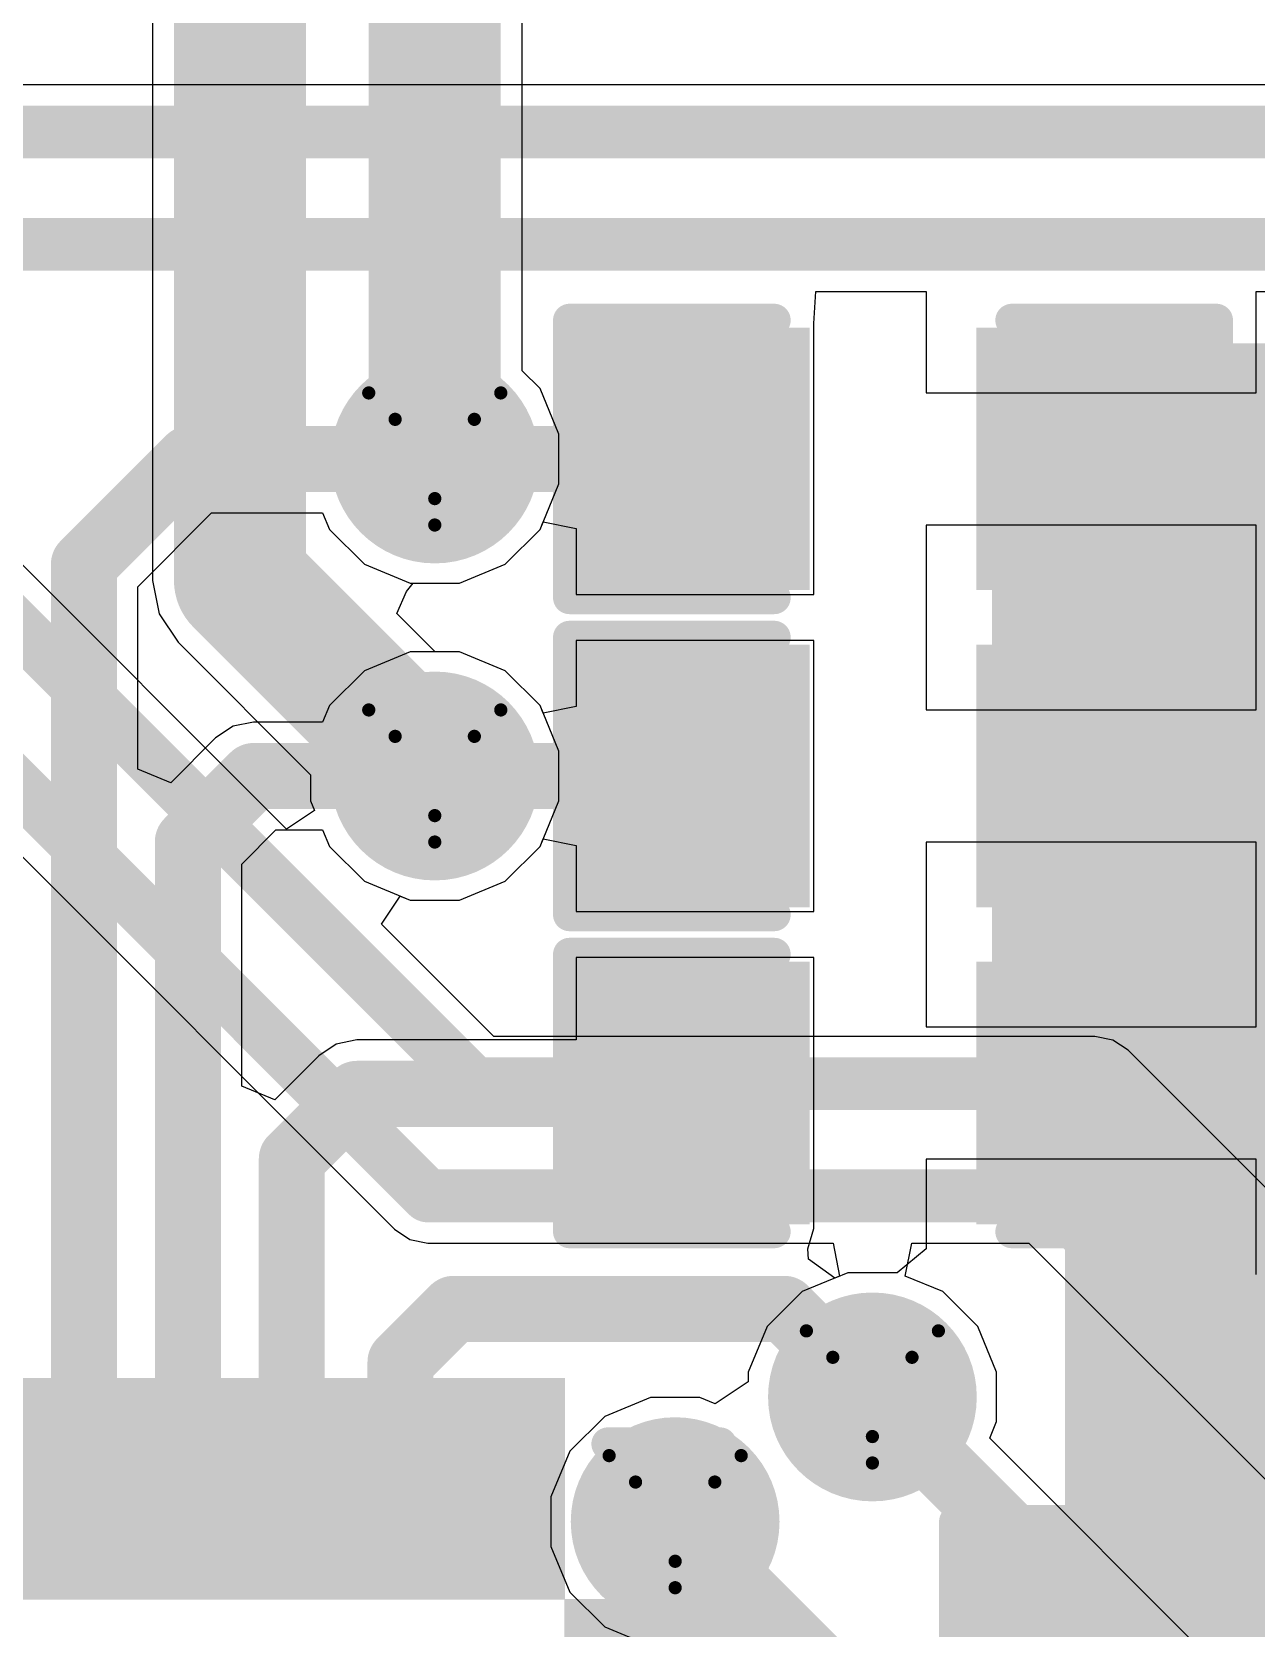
# Model space of a CAD drawing. Header units: millimetres. Extents: x -6 to 194, y -120 to 229.
# Drawn here: x 27.85 to 32.56, y 23.55 to 29.68 of the extents above; entities that cross this region are included whole.
import ezdxf

# ---------------------------------------------------------------- set-up
doc = ezdxf.new("R2010")
doc.units = ezdxf.units.MM
for name, color, linetype in [('BottomLayer', 5, 'Continuous'), ('BottomSolder', 6, 'Continuous'), ('DrillDrawing', 1, 'Continuous'), ('TopLayer', 1, 'Continuous'), ('TopOverlay', 2, 'Continuous'), ('TopPaste', 8, 'Continuous'), ('TopSolder', 216, 'Continuous'), ('ViaHoleLayer', 16, 'Continuous')]:
    doc.layers.add(name, color=color, linetype=linetype)

# ---------------------------------------------------------------- blocks, each defined once
blk = doc.blocks.new('48_QFN__6_6___12')
at = {"layer": 'TopLayer'}
for points in [[(0.4499991, 2.54999998), (0.4499991, 3.20000122), (0.7499985, 3.20000122), (0.7499985, 2.54999998)], [(0.8499983, 2.54999998), (0.8499983, 3.20000122), (1.1499977, 3.20000122), (1.1499977, 2.54999998)], [(1.2499975, 2.54999998), (1.2499975, 3.20000122), (1.5499969, 3.20000122), (1.5499969, 2.54999998)], [(1.64999924, 2.54999998), (1.64999924, 3.20000122), (1.94999864, 3.20000122), (1.94999864, 2.54999998)], [(2.04999844, 2.54999998), (2.04999844, 3.20000122), (2.34999784, 3.20000122), (2.34999784, 2.54999998)], [(2.54999998, 2.35000292), (3.20000122, 2.35000292), (3.20000122, 2.05000352), (2.54999998, 2.05000352)]]:
    blk.add_hatch(color=1, dxfattribs=at).paths.add_polyline_path(points)
at = {"layer": 'TopPaste'}
for points in [[(0.4499991, 2.54999998), (0.4499991, 3.20000122), (0.7499985, 3.20000122), (0.7499985, 2.54999998)], [(0.8499983, 2.54999998), (0.8499983, 3.20000122), (1.1499977, 3.20000122), (1.1499977, 2.54999998)], [(1.2499975, 2.54999998), (1.2499975, 3.20000122), (1.5499969, 3.20000122), (1.5499969, 2.54999998)], [(1.64999924, 2.54999998), (1.64999924, 3.20000122), (1.94999864, 3.20000122), (1.94999864, 2.54999998)], [(2.04999844, 2.54999998), (2.04999844, 3.20000122), (2.34999784, 3.20000122), (2.34999784, 2.54999998)], [(2.54999998, 2.35000292), (3.20000122, 2.35000292), (3.20000122, 2.05000352), (2.54999998, 2.05000352)]]:
    blk.add_hatch(color=8, dxfattribs=at).paths.add_polyline_path(points)
at = {"layer": 'TopSolder'}
for points in [[(-0.05160264000000003, 2.44839998), (-0.05160263999999996, 3.30160122), (0.45159676, 3.30160122), (0.45159676, 2.44839998)], [(0.3483991, 2.44839998), (0.3483991, 3.30160122), (0.8515985, 3.30160122), (0.8515985, 2.44839998)], [(0.7483983, 2.44839998), (0.7483983, 3.30160122), (1.2515977, 3.30160122), (1.2515977, 2.44839998)], [(1.1483975, 2.44839998), (1.1483975, 3.30160122), (1.6515969, 3.30160122), (1.6515969, 2.44839998)], [(1.54839924, 2.44839998), (1.54839924, 3.30160122), (2.05159864, 3.30160122), (2.05159864, 2.44839998)], [(1.94839844, 2.44839998), (1.94839844, 3.30160122), (2.45159784, 3.30160122), (2.45159784, 2.44839998)], [(2.44839998, 2.45160292), (3.30160122, 2.45160292), (3.30160122, 1.94840352), (2.44839998, 1.94840352)]]:
    blk.add_hatch(color=216, dxfattribs=at).paths.add_polyline_path(points)
at = {"layer": 'TopOverlay', "const_width": 0.127}
for points in [[(2.61619746, 3.048), (3.04799746, 3.048)], [(3.04799746, 2.6162), (3.04799746, 3.048)]]:
    blk.add_lwpolyline(points, dxfattribs=at)
at = {"layer": 'TopOverlay', "const_width": 0.0635}
for points in [[(2.58444746, 3.048, 1), (2.64794746, 3.048, 1)], [(3.01624746, 3.048, 1), (3.07974746, 3.048, 1)], [(3.01624746, 3.048, 1), (3.07974746, 3.048, 1)], [(3.01624746, 2.6162, 1), (3.07974746, 2.6162, 1)]]:
    blk.add_lwpolyline(points, format="xyb", close=True, dxfattribs=at)
blk = doc.blocks.new('C___0603_69')
at = {"layer": 'TopLayer'}
for points in [[(-0.3809999999999999, 0.4445), (-0.3809999999999999, -0.4445), (-1.143, -0.4445), (-1.143, 0.4445)], [(1.143, 0.4445), (1.143, -0.4445), (0.3809999999999999, -0.4445), (0.3809999999999999, 0.4445)]]:
    blk.add_hatch(color=1, dxfattribs=at).paths.add_polyline_path(points)
at = {"layer": 'TopPaste'}
for points in [[(-0.3809999999999999, 0.4445), (-0.3809999999999999, -0.4445), (-1.143, -0.4445), (-1.143, 0.4445)], [(1.143, 0.4445), (1.143, -0.4445), (0.3809999999999999, -0.4445), (0.3809999999999999, 0.4445)]]:
    blk.add_hatch(color=8, dxfattribs=at).paths.add_polyline_path(points)
at = {"layer": 'TopSolder'}
for points in [[(-0.3210001199999999, 0.50449988), (-0.3210001199999999, -0.50449988), (-1.20299988, -0.50449988), (-1.20299988, 0.50449988)], [(1.20299988, 0.50449988), (1.20299988, -0.50449988), (0.3210001199999999, -0.50449988), (0.3210001199999999, 0.50449988)]]:
    blk.add_hatch(color=216, dxfattribs=at).paths.add_polyline_path(points)
at = {"layer": 'TopOverlay', "const_width": 0.127}
for points in [[(-1.2446, 0.5334), (-0.4571999999999999, 0.5334)], [(-1.2446, 0.5334), (-1.2446, -0.5334)], [(0.4571999999999999, 0.5334), (1.2446, 0.5334)], [(1.2446, 0.5334), (1.2446, -0.5334)], [(-1.2446, -0.5334), (-0.4571999999999999, -0.5334)], [(0.4571999999999999, -0.5334), (1.2446, -0.5334)]]:
    blk.add_lwpolyline(points, dxfattribs=at)
at = {"layer": 'TopOverlay', "const_width": 0.0635}
for points in [[(-1.27635, 0.5334, 1), (-1.21285, 0.5334, 1)], [(-1.27635, 0.5334, 1), (-1.21285, 0.5334, 1)], [(-0.4889499999999999, 0.5334, 1), (-0.42545, 0.5334, 1)], [(0.42545, 0.5334, 1), (0.4889499999999999, 0.5334, 1)], [(1.21285, 0.5334, 1), (1.27635, 0.5334, 1)], [(1.21285, 0.5334, 1), (1.27635, 0.5334, 1)], [(-1.27635, -0.5334, 1), (-1.21285, -0.5334, 1)], [(-1.27635, -0.5334, 1), (-1.21285, -0.5334, 1)], [(-0.4889499999999999, -0.5334, 1), (-0.42545, -0.5334, 1)], [(0.42545, -0.5334, 1), (0.4889499999999999, -0.5334, 1)], [(1.21285, -0.5334, 1), (1.27635, -0.5334, 1)], [(1.21285, -0.5334, 1), (1.27635, -0.5334, 1)]]:
    blk.add_lwpolyline(points, format="xyb", close=True, dxfattribs=at)
blk = doc.blocks.new('C___0603_73')
at = {"layer": 'TopLayer'}
for points in [[(-0.3809999999999999, 0.4445), (-0.3810000000000001, -0.4445), (-1.143, -0.4445), (-1.143, 0.4445)], [(1.143, 0.4445), (1.143, -0.4445), (0.3809999999999999, -0.4445), (0.3810000000000001, 0.4445)]]:
    blk.add_hatch(color=1, dxfattribs=at).paths.add_polyline_path(points)
at = {"layer": 'TopPaste'}
for points in [[(-0.3809999999999999, 0.4445), (-0.3810000000000001, -0.4445), (-1.143, -0.4445), (-1.143, 0.4445)], [(1.143, 0.4445), (1.143, -0.4445), (0.3809999999999999, -0.4445), (0.3810000000000001, 0.4445)]]:
    blk.add_hatch(color=8, dxfattribs=at).paths.add_polyline_path(points)
at = {"layer": 'TopSolder'}
for points in [[(-0.3210001199999999, 0.5044998799999999), (-0.3210001200000001, -0.50449988), (-1.20299988, -0.5044998799999999), (-1.20299988, 0.50449988)], [(1.20299988, 0.5044998799999999), (1.20299988, -0.50449988), (0.3210001199999999, -0.5044998799999999), (0.3210001200000001, 0.50449988)]]:
    blk.add_hatch(color=216, dxfattribs=at).paths.add_polyline_path(points)
at = {"layer": 'TopOverlay', "const_width": 0.127}
for points in [[(-1.2446, -0.5334), (-1.2446, 0.5334)], [(-1.2446, 0.5334), (-0.4571999999999999, 0.5334)], [(0.4571999999999999, 0.5334), (1.2446, 0.5334)], [(1.2446, -0.5334), (1.2446, 0.5334)], [(-1.2446, -0.5334), (-0.4571999999999999, -0.5334)], [(0.4571999999999999, -0.5334), (1.2446, -0.5334)]]:
    blk.add_lwpolyline(points, dxfattribs=at)
at = {"layer": 'TopOverlay', "const_width": 0.0635}
for points in [[(-1.27635, 0.5334, 1), (-1.21285, 0.5334, 1)], [(-1.27635, 0.5334, 1), (-1.21285, 0.5334, 1)], [(-0.4889499999999999, 0.5334, 1), (-0.42545, 0.5334, 1)], [(0.42545, 0.5334, 1), (0.4889499999999999, 0.5334, 1)], [(1.21285, 0.5334, 1), (1.27635, 0.5334, 1)], [(1.21285, 0.5334, 1), (1.27635, 0.5334, 1)], [(-1.27635, -0.5334, 1), (-1.21285, -0.5334, 1)], [(-1.27635, -0.5334, 1), (-1.21285, -0.5334, 1)], [(-0.4889499999999999, -0.5334, 1), (-0.42545, -0.5334, 1)], [(0.42545, -0.5334, 1), (0.4889499999999999, -0.5334, 1)], [(1.21285, -0.5334, 1), (1.27635, -0.5334, 1)], [(1.21285, -0.5334, 1), (1.27635, -0.5334, 1)]]:
    blk.add_lwpolyline(points, format="xyb", close=True, dxfattribs=at)
blk = doc.blocks.new('C___0603_74')
at = {"layer": 'TopLayer'}
for points in [[(-0.3809999999999999, 0.4445), (-0.3810000000000001, -0.4445), (-1.143, -0.4445), (-1.143, 0.4445)], [(1.143, 0.4445), (1.143, -0.4445), (0.3809999999999999, -0.4445), (0.3810000000000001, 0.4445)]]:
    blk.add_hatch(color=1, dxfattribs=at).paths.add_polyline_path(points)
at = {"layer": 'TopPaste'}
for points in [[(-0.3809999999999999, 0.4445), (-0.3810000000000001, -0.4445), (-1.143, -0.4445), (-1.143, 0.4445)], [(1.143, 0.4445), (1.143, -0.4445), (0.3809999999999999, -0.4445), (0.3810000000000001, 0.4445)]]:
    blk.add_hatch(color=8, dxfattribs=at).paths.add_polyline_path(points)
at = {"layer": 'TopSolder'}
for points in [[(-0.3210001199999999, 0.5044998799999999), (-0.3210001200000001, -0.50449988), (-1.20299988, -0.5044998799999999), (-1.20299988, 0.50449988)], [(1.20299988, 0.5044998799999999), (1.20299988, -0.50449988), (0.3210001199999999, -0.5044998799999999), (0.3210001200000001, 0.50449988)]]:
    blk.add_hatch(color=216, dxfattribs=at).paths.add_polyline_path(points)
at = {"layer": 'TopOverlay', "const_width": 0.127}
for points in [[(-1.2446, -0.5334), (-1.2446, 0.5334)], [(-1.2446, 0.5334), (-0.4571999999999999, 0.5334)], [(0.4571999999999999, 0.5334), (1.2446, 0.5334)], [(1.2446, -0.5334), (1.2446, 0.5334)], [(-1.2446, -0.5334), (-0.4571999999999999, -0.5334)], [(0.4571999999999999, -0.5334), (1.2446, -0.5334)]]:
    blk.add_lwpolyline(points, dxfattribs=at)
at = {"layer": 'TopOverlay', "const_width": 0.0635}
for points in [[(-1.27635, 0.5334, 1), (-1.21285, 0.5334, 1)], [(-1.27635, 0.5334, 1), (-1.21285, 0.5334, 1)], [(-0.4889499999999999, 0.5334, 1), (-0.42545, 0.5334, 1)], [(0.42545, 0.5334, 1), (0.4889499999999999, 0.5334, 1)], [(1.21285, 0.5334, 1), (1.27635, 0.5334, 1)], [(1.21285, 0.5334, 1), (1.27635, 0.5334, 1)], [(-1.27635, -0.5334, 1), (-1.21285, -0.5334, 1)], [(-1.27635, -0.5334, 1), (-1.21285, -0.5334, 1)], [(-0.4889499999999999, -0.5334, 1), (-0.42545, -0.5334, 1)], [(0.42545, -0.5334, 1), (0.4889499999999999, -0.5334, 1)], [(1.21285, -0.5334, 1), (1.27635, -0.5334, 1)], [(1.21285, -0.5334, 1), (1.27635, -0.5334, 1)]]:
    blk.add_lwpolyline(points, format="xyb", close=True, dxfattribs=at)
blk = doc.blocks.new('C___0603_75')
at = {"layer": 'TopLayer'}
for points in [[(-0.3809999999999999, 0.4445), (-0.3810000000000001, -0.4445), (-1.143, -0.4445), (-1.143, 0.4445)], [(1.143, 0.4445), (1.143, -0.4445), (0.3809999999999999, -0.4445), (0.3810000000000001, 0.4445)]]:
    blk.add_hatch(color=1, dxfattribs=at).paths.add_polyline_path(points)
at = {"layer": 'TopPaste'}
for points in [[(-0.3809999999999999, 0.4445), (-0.3810000000000001, -0.4445), (-1.143, -0.4445), (-1.143, 0.4445)], [(1.143, 0.4445), (1.143, -0.4445), (0.3809999999999999, -0.4445), (0.3810000000000001, 0.4445)]]:
    blk.add_hatch(color=8, dxfattribs=at).paths.add_polyline_path(points)
at = {"layer": 'TopSolder'}
for points in [[(-0.3210001199999999, 0.5044998799999999), (-0.3210001200000001, -0.50449988), (-1.20299988, -0.5044998799999999), (-1.20299988, 0.50449988)], [(1.20299988, 0.5044998799999999), (1.20299988, -0.50449988), (0.3210001199999999, -0.5044998799999999), (0.3210001200000001, 0.50449988)]]:
    blk.add_hatch(color=216, dxfattribs=at).paths.add_polyline_path(points)
at = {"layer": 'TopOverlay', "const_width": 0.127}
for points in [[(-1.2446, 0.5334), (-0.4571999999999999, 0.5334)], [(-1.2446, -0.5334), (-1.2446, 0.5334)], [(0.4571999999999999, 0.5334), (1.2446, 0.5334)], [(1.2446, -0.5334), (1.2446, 0.5334)], [(-1.2446, -0.5334), (-0.4571999999999999, -0.5334)], [(0.4571999999999999, -0.5334), (1.2446, -0.5334)]]:
    blk.add_lwpolyline(points, dxfattribs=at)
at = {"layer": 'TopOverlay', "const_width": 0.0635}
for points in [[(-1.27635, 0.5334, 1), (-1.21285, 0.5334, 1)], [(-1.27635, 0.5334, 1), (-1.21285, 0.5334, 1)], [(-0.4889499999999999, 0.5334, 1), (-0.42545, 0.5334, 1)], [(0.42545, 0.5334, 1), (0.4889499999999999, 0.5334, 1)], [(1.21285, 0.5334, 1), (1.27635, 0.5334, 1)], [(1.21285, 0.5334, 1), (1.27635, 0.5334, 1)], [(-1.27635, -0.5334, 1), (-1.21285, -0.5334, 1)], [(-1.27635, -0.5334, 1), (-1.21285, -0.5334, 1)], [(-0.4889499999999999, -0.5334, 1), (-0.42545, -0.5334, 1)], [(0.42545, -0.5334, 1), (0.4889499999999999, -0.5334, 1)], [(1.21285, -0.5334, 1), (1.27635, -0.5334, 1)], [(1.21285, -0.5334, 1), (1.27635, -0.5334, 1)]]:
    blk.add_lwpolyline(points, format="xyb", close=True, dxfattribs=at)

msp = doc.modelspace()

# ---------------------------------------------------------------- hatches: boundary and pattern name
at = {"layer": 'BottomLayer'}
h = msp.add_hatch(color=5, dxfattribs=at)
edge = h.paths.add_edge_path()
edge.add_arc((29.40259804, 28.0416), 0.2999994, 0, 360)
h = msp.add_hatch(color=5, dxfattribs=at)
edge = h.paths.add_edge_path()
edge.add_arc((29.40259804, 26.8224), 0.2999994, 0, 360)
h = msp.add_hatch(color=5, dxfattribs=at)
edge = h.paths.add_edge_path()
edge.add_arc((31.08655453999999, 24.4343682), 0.2999994, 0, 360)
h = msp.add_hatch(color=5, dxfattribs=at)
edge = h.paths.add_edge_path()
edge.add_arc((30.3276, 23.95468412), 0.2999994, 0, 360)
at = {"layer": 'BottomSolder'}
h = msp.add_hatch(color=6, dxfattribs=at)
edge = h.paths.add_edge_path()
edge.add_arc((29.40259804, 28.0416), 0.4015993999999999, 0, 360)
h = msp.add_hatch(color=6, dxfattribs=at)
edge = h.paths.add_edge_path()
edge.add_arc((29.40259804, 26.8224), 0.4015993999999999, 0, 360)
h = msp.add_hatch(color=6, dxfattribs=at)
edge = h.paths.add_edge_path()
edge.add_arc((31.08655453999999, 24.4343682), 0.4015993999999999, 0, 360)
h = msp.add_hatch(color=6, dxfattribs=at)
edge = h.paths.add_edge_path()
edge.add_arc((30.3276, 23.95468412), 0.4015993999999999, 0, 360)
at = {"layer": 'TopLayer'}
for points in [[(31.5468, 25.1587), (32.88864136, 25.1587), (32.88864136, 28.4861), (31.5468, 28.4861)], [(31.82767574, 23.09108412), (32.8886439, 23.09108412), (32.8886439, 28.4861), (31.82767574, 28.4861)], [(31.93992088, 23.08537166), (38.16292087999999, 23.08537166), (38.16292087999999, 26.61508774), (31.93992088, 26.61508774)], [(31.49542088, 23.09108412), (32.38442087999999, 23.09108412), (32.38442087999999, 23.85308412), (31.49542088, 23.85308412)]]:
    msp.add_hatch(color=1, dxfattribs=at).paths.add_polyline_path(points)
h = msp.add_hatch(color=1, dxfattribs=at)
edge = h.paths.add_edge_path()
edge.add_arc((29.40259804, 28.0416), 0.2999994, 0, 360)
h = msp.add_hatch(color=1, dxfattribs=at)
edge = h.paths.add_edge_path()
edge.add_arc((29.40259804, 26.8224), 0.2999994, 0, 360)
h = msp.add_hatch(color=1, dxfattribs=at)
edge = h.paths.add_edge_path()
edge.add_arc((31.08655453999999, 24.4343682), 0.2999994, 0, 360)
h = msp.add_hatch(color=1, dxfattribs=at)
edge = h.paths.add_edge_path()
edge.add_arc((30.3276, 23.95468412), 0.2999994, 0, 360)
at = {"layer": 'TopSolder'}
h = msp.add_hatch(color=216, dxfattribs=at)
edge = h.paths.add_edge_path()
edge.add_arc((29.40259804, 28.0416), 0.4015993999999999, 0, 360)
h = msp.add_hatch(color=216, dxfattribs=at)
edge = h.paths.add_edge_path()
edge.add_arc((29.40259804, 26.8224), 0.4015993999999999, 0, 360)
h = msp.add_hatch(color=216, dxfattribs=at)
edge = h.paths.add_edge_path()
edge.add_arc((31.08655453999999, 24.4343682), 0.4015993999999999, 0, 360)
h = msp.add_hatch(color=216, dxfattribs=at)
edge = h.paths.add_edge_path()
edge.add_arc((30.3276, 23.95468412), 0.4015993999999999, 0, 360)
at = {"layer": 'ViaHoleLayer'}
h = msp.add_hatch(color=16, dxfattribs=at)
edge = h.paths.add_edge_path()
edge.add_arc((29.40259804, 28.0416), 0.1499997, 0, 360)
h = msp.add_hatch(color=16, dxfattribs=at)
edge = h.paths.add_edge_path()
edge.add_arc((29.40259804, 26.8224), 0.1499997, 0, 360)
h = msp.add_hatch(color=16, dxfattribs=at)
edge = h.paths.add_edge_path()
edge.add_arc((31.08655453999999, 24.4343682), 0.1499997, 0, 360)
h = msp.add_hatch(color=16, dxfattribs=at)
edge = h.paths.add_edge_path()
edge.add_arc((30.3276, 23.95468412), 0.1499997, 0, 360)

# ---------------------------------------------------------------- linework, layer by layer
at = {"layer": 'BottomLayer'}
for p, q in [((29.73926742, 28.38064174), (29.73926742, 31.04114441999999)), ((28.31636196, 30.00072486), (28.31636196, 27.57472514)), ((29.80765692, 28.31225224), (29.73926742, 28.38064174)), ((29.88039744, 28.13663918), (29.80765692, 28.31225224)), ((29.88039744, 27.94656081999999), (29.88039744, 28.13663918)), ((29.80765692, 27.77094776), (29.88039744, 27.94656081999999)), ((28.83270332, 26.61783094), (27.5962999, 27.85423436)), ((29.67325028, 27.63654112), (29.80765692, 27.77094776)), ((29.49763722, 27.5638006), (29.67325028, 27.63654112)), ((28.31636196, 27.57472514), (28.34199056, 27.44588618)), ((29.29367268, 27.53229698), (29.31968482, 27.5638006)), ((29.31968482, 27.5638006), (29.49763722, 27.5638006)), ((29.25631944, 27.44756004), (29.29367268, 27.53229698)), ((28.34199056, 27.44588618), (28.41496984, 27.33666364)), ((29.40368008, 27.3001994), (29.25631944, 27.44756004)), ((28.41496984, 27.33666364), (28.92479864, 26.82683484)), ((27.03459922, 27.29253368), (29.2477952, 25.0793377)), ((29.49763722, 27.3001994), (29.40368008, 27.3001994)), ((29.67325028, 27.22745888), (29.49763722, 27.3001994)), ((29.80765692, 27.09305224), (29.67325028, 27.22745888)), ((29.88039744, 26.91743918), (29.80765692, 27.09305224)), ((29.88039744, 26.72736082), (29.88039744, 26.91743918)), ((28.92479864, 26.82683484), (28.92479864, 26.72736082)), ((28.92479864, 26.72736082), (28.94036884, 26.68977136)), ((29.80765692, 26.55174776), (29.88039744, 26.72736082)), ((28.94036884, 26.68977136), (28.83270332, 26.61783094)), ((29.67325028, 26.41734112), (29.80765692, 26.55174776)), ((29.49763722, 26.3446006), (29.67325028, 26.41734112)), ((29.19802898, 26.25250528), (29.2699694, 26.3601708)), ((29.2699694, 26.3601708), (29.30755886, 26.3446006)), ((29.30755886, 26.3446006), (29.49763722, 26.3446006)), ((29.62992804, 25.82060622), (29.19802898, 26.25250528)), ((31.94247866, 25.82060622), (29.62992804, 25.82060622)), ((32.01185368, 25.8068064), (31.94247866, 25.82060622)), ((32.07066484, 25.76751006), (32.01185368, 25.8068064)), ((36.39709256, 21.44108234), (32.07066484, 25.76751006)), ((29.2477952, 25.0793377), (29.3066089, 25.04004136)), ((29.3066089, 25.04004136), (29.37598138, 25.02624154)), ((29.37598138, 25.02624154), (30.93504608, 25.02624154)), ((30.93504608, 25.02624154), (30.96030638, 24.89924154)), ((31.2128027, 24.89924154), (31.238063, 25.02624154)), ((31.238063, 25.02624154), (31.688532, 25.02624154)), ((31.688532, 25.02624154), (36.01495971999999, 20.69981382)), ((30.96030638, 24.89924154), (30.8159023, 24.83942708)), ((31.35720677999999, 24.83942708), (31.2128027, 24.89924154)), ((30.8159023, 24.83942708), (30.68149566, 24.70502044)), ((31.49161342, 24.70502044), (31.35720677999999, 24.83942708)), ((30.68149566, 24.70502044), (30.60875514, 24.52940738)), ((31.56435394, 24.52940738), (31.49161342, 24.70502044)), ((30.60875514, 24.49285678), (30.4817526, 24.40799792)), ((30.60875514, 24.52940738), (30.60875514, 24.49285678)), ((31.56435394, 24.33932902), (31.56435394, 24.52940738)), ((30.23256082, 24.43248352), (30.05694776, 24.359743)), ((30.42263918, 24.43248352), (30.23256082, 24.43248352)), ((30.4817526, 24.40799792), (30.42263918, 24.43248352)), ((30.05694776, 24.359743), (29.92254111999999, 24.22533636)), ((31.53806494, 24.27585696), (31.56435394, 24.33932902)), ((35.95398448, 19.85993742), (31.53806494, 24.27585696)), ((29.92254111999999, 24.22533636), (29.8498006, 24.0497233)), ((29.8498006, 24.0497233), (29.8498006, 23.85964494)), ((29.8498006, 23.85964494), (29.92254111999999, 23.68403188)), ((29.92254111999999, 23.68403188), (30.05694776, 23.54962524)), ((30.05694776, 23.54962524), (30.23256082, 23.47688472))]:
    msp.add_line(p, q, dxfattribs=at)
for points, const_width in [([(28.65303134, 27.57472514), (28.65303134, 31.86766296)], 0.508), ([(29.40259804, 28.0416), (29.40259804, 31.18059804)], 0.508), ([(27.32851024, 27.86565166), (29.55483801999999, 25.63932388)], 0.2032), ([(28.65303134, 27.57472514), (29.40259804, 26.82515844)], 0.508), ([(27.02318192, 27.56032334), (29.37598138, 25.20752388)], 0.2032), ([(29.40259804, 26.8224), (29.40259804, 26.82515844)], 0.508), ([(29.55483801999999, 25.63932388), (31.94247866, 25.63932388)], 0.2032), ([(31.94247866, 25.63932388), (36.32200254, 21.2598)], 0.2032), ([(29.37598138, 25.20752388), (31.76362202, 25.20752388)], 0.2032), ([(31.76362202, 25.20752388), (36.1431459, 20.828)], 0.2032), ([(31.08655453999999, 24.4343682), (35.8681655, 19.65275724)], 0.254), ([(30.3276, 23.95468412), (32.96895361999999, 21.3133305)], 0.254)]:
    msp.add_lwpolyline(points, dxfattribs=dict(at, const_width=const_width))
for points, const_width in [([(29.27559803999999, 28.0416, 1), (29.52959804, 28.0416, 1)], 0.254), ([(28.52603134, 27.57472514, 1), (28.78003134, 27.57472514, 1)], 0.254), ([(28.52603134, 27.57472514, 1), (28.78003134, 27.57472514, 1)], 0.254), ([(29.27559803999999, 26.82515844, 1), (29.52959804, 26.82515844, 1)], 0.254), ([(29.27559803999999, 26.82515844, 1), (29.52959804, 26.82515844, 1)], 0.254), ([(29.27559803999999, 26.8224, 1), (29.52959804, 26.8224, 1)], 0.254), ([(29.50403802, 25.63932388, 1), (29.60563802, 25.63932388, 1)], 0.1016), ([(29.50403802, 25.63932388, 1), (29.60563802, 25.63932388, 1)], 0.1016), ([(31.89167866, 25.63932388, 1), (31.99327866, 25.63932388, 1)], 0.1016), ([(31.89167866, 25.63932388, 1), (31.99327866, 25.63932388, 1)], 0.1016), ([(29.32518138, 25.20752388, 1), (29.42678138, 25.20752388, 1)], 0.1016), ([(29.32518138, 25.20752388, 1), (29.42678138, 25.20752388, 1)], 0.1016), ([(31.71282202, 25.20752388, 1), (31.81442202, 25.20752388, 1)], 0.1016), ([(31.71282202, 25.20752388, 1), (31.81442202, 25.20752388, 1)], 0.1016), ([(31.02305454, 24.4343682, 1), (31.15005454, 24.4343682, 1)], 0.127), ([(30.2641, 23.95468412, 1), (30.39109999999999, 23.95468412, 1)], 0.127)]:
    msp.add_lwpolyline(points, format="xyb", close=True, dxfattribs=dict(at, const_width=const_width))
at = {"layer": 'DrillDrawing', "const_width": 0.0508}
for points in [[(29.14859804, 28.2956), (29.65659804, 28.2956)], [(29.14859804, 28.2956), (29.40259804, 27.7876)], [(29.40259804, 27.7876), (29.65659804, 28.2956)], [(29.25019804, 28.194), (29.55499804, 28.194)], [(29.25019804, 28.194), (29.40259804, 27.8892)], [(29.40259804, 27.8892), (29.55499804, 28.194)], [(29.14859804, 27.0764), (29.65659804, 27.0764)], [(29.14859804, 27.0764), (29.40259804, 26.5684)], [(29.40259804, 26.5684), (29.65659804, 27.0764)], [(29.25019804, 26.9748), (29.55499804, 26.9748)], [(29.25019804, 26.9748), (29.40259804, 26.67)], [(29.40259804, 26.67), (29.55499804, 26.9748)], [(30.83255454, 24.6883682), (31.34055454, 24.6883682)], [(30.83255454, 24.6883682), (31.08655453999999, 24.1803682)], [(31.08655453999999, 24.1803682), (31.34055454, 24.6883682)], [(30.93415453999999, 24.5867682), (31.23895453999999, 24.5867682)], [(30.93415453999999, 24.5867682), (31.08655453999999, 24.2819682)], [(31.08655453999999, 24.2819682), (31.23895453999999, 24.5867682)], [(30.0736, 24.20868412), (30.5816, 24.20868412)], [(30.0736, 24.20868412), (30.3276, 23.70068412)], [(30.3276, 23.70068412), (30.5816, 24.20868412)], [(30.1752, 24.10708412), (30.48, 24.10708412)], [(30.1752, 24.10708412), (30.3276, 23.80228412)], [(30.3276, 23.80228412), (30.48, 24.10708412)]]:
    msp.add_lwpolyline(points, dxfattribs=at)
at = {"layer": 'DrillDrawing', "const_width": 0.0254}
for points in [[(29.13589804, 28.2956, 1), (29.16129804, 28.2956, 1)], [(29.13589804, 28.2956, 1), (29.16129804, 28.2956, 1)], [(29.64389804, 28.2956, 1), (29.66929804, 28.2956, 1)], [(29.64389804, 28.2956, 1), (29.66929804, 28.2956, 1)], [(29.23749804, 28.194, 1), (29.26289804, 28.194, 1)], [(29.23749804, 28.194, 1), (29.26289804, 28.194, 1)], [(29.54229804, 28.194, 1), (29.56769804, 28.194, 1)], [(29.54229804, 28.194, 1), (29.56769804, 28.194, 1)], [(29.38989804, 27.8892, 1), (29.41529804, 27.8892, 1)], [(29.38989804, 27.8892, 1), (29.41529804, 27.8892, 1)], [(29.38989804, 27.7876, 1), (29.41529804, 27.7876, 1)], [(29.38989804, 27.7876, 1), (29.41529804, 27.7876, 1)], [(29.13589804, 27.0764, 1), (29.16129804, 27.0764, 1)], [(29.13589804, 27.0764, 1), (29.16129804, 27.0764, 1)], [(29.64389804, 27.0764, 1), (29.66929804, 27.0764, 1)], [(29.64389804, 27.0764, 1), (29.66929804, 27.0764, 1)], [(29.23749804, 26.9748, 1), (29.26289804, 26.9748, 1)], [(29.23749804, 26.9748, 1), (29.26289804, 26.9748, 1)], [(29.54229804, 26.9748, 1), (29.56769804, 26.9748, 1)], [(29.54229804, 26.9748, 1), (29.56769804, 26.9748, 1)], [(29.38989804, 26.67, 1), (29.41529804, 26.67, 1)], [(29.38989804, 26.67, 1), (29.41529804, 26.67, 1)], [(29.38989804, 26.5684, 1), (29.41529804, 26.5684, 1)], [(29.38989804, 26.5684, 1), (29.41529804, 26.5684, 1)], [(30.81985454, 24.6883682, 1), (30.84525454, 24.6883682, 1)], [(30.81985454, 24.6883682, 1), (30.84525454, 24.6883682, 1)], [(31.32785454, 24.6883682, 1), (31.35325454, 24.6883682, 1)], [(31.32785454, 24.6883682, 1), (31.35325454, 24.6883682, 1)], [(30.92145454, 24.5867682, 1), (30.94685454, 24.5867682, 1)], [(30.92145454, 24.5867682, 1), (30.94685454, 24.5867682, 1)], [(31.22625454, 24.5867682, 1), (31.25165454, 24.5867682, 1)], [(31.22625454, 24.5867682, 1), (31.25165454, 24.5867682, 1)], [(31.07385454, 24.2819682, 1), (31.09925454, 24.2819682, 1)], [(31.07385454, 24.2819682, 1), (31.09925454, 24.2819682, 1)], [(30.0609, 24.20868412, 1), (30.0863, 24.20868412, 1)], [(30.0609, 24.20868412, 1), (30.0863, 24.20868412, 1)], [(30.5689, 24.20868412, 1), (30.5943, 24.20868412, 1)], [(30.5689, 24.20868412, 1), (30.5943, 24.20868412, 1)], [(31.07385454, 24.1803682, 1), (31.09925454, 24.1803682, 1)], [(31.07385454, 24.1803682, 1), (31.09925454, 24.1803682, 1)], [(30.1625, 24.10708412, 1), (30.1879, 24.10708412, 1)], [(30.1625, 24.10708412, 1), (30.1879, 24.10708412, 1)], [(30.4673, 24.10708412, 1), (30.4927, 24.10708412, 1)], [(30.4673, 24.10708412, 1), (30.4927, 24.10708412, 1)], [(30.3149, 23.80228412, 1), (30.3403, 23.80228412, 1)], [(30.3149, 23.80228412, 1), (30.3403, 23.80228412, 1)], [(30.3149, 23.70068412, 1), (30.3403, 23.70068412, 1)], [(30.3149, 23.70068412, 1), (30.3403, 23.70068412, 1)]]:
    msp.add_lwpolyline(points, format="xyb", close=True, dxfattribs=at)
at = {"layer": 'TopLayer'}
for p, q in [((36.82982728, 29.48018234), (25.18792524, 29.48018234)), ((30.86100254, 28.56229746), (30.86940994, 28.68581766)), ((30.86940994, 28.68581766), (31.2928, 28.68581766)), ((31.2928, 28.68581766), (31.2928, 28.29560762)), ((32.5628, 28.29560762), (32.5628, 28.68581766)), ((32.5628, 28.68581766), (36.57588062, 28.68581766)), ((30.861, 27.5209), (30.861, 28.56229746)), ((30.861, 28.56229746), (30.86100254, 28.56229746)), ((31.2928, 28.29560762), (31.92779746, 28.29560762)), ((31.92779746, 28.29560762), (32.5628, 28.29560762)), ((28.25977838, 27.55042496), (28.54377324, 27.83441982)), ((28.54377324, 27.83441982), (28.97124762, 27.83441982)), ((28.97124762, 27.83441982), (28.99753916, 27.77094776)), ((28.99753916, 27.77094776), (29.1319458, 27.63654112)), ((29.67325028, 27.63654112), (29.80765692, 27.77094776)), ((29.80765692, 27.77094776), (29.8196, 27.7997793)), ((29.8196, 27.7997793), (29.9466, 27.774519)), ((29.9466, 27.774519), (29.9466, 27.5209)), ((31.92779746, 27.78760762), (31.2928, 27.78760762)), ((31.2928, 27.78760762), (31.2928, 27.3431)), ((32.5628, 27.78760762), (31.92779746, 27.78760762)), ((32.5628, 27.3431), (32.5628, 27.78760762)), ((29.1319458, 27.63654112), (29.30755886, 27.5638006)), ((29.49763722, 27.5638006), (29.67325028, 27.63654112)), ((29.30755886, 27.5638006), (29.49763722, 27.5638006)), ((28.25977838, 26.84897094), (28.25977838, 27.55042496)), ((29.9466, 27.5209), (30.861, 27.5209)), ((30.861, 27.3431), (29.9466, 27.3431)), ((29.9466, 27.3431), (29.9466, 27.089481)), ((30.861, 26.3017), (30.861, 27.3431)), ((31.2928, 27.3431), (31.2928, 27.07640762)), ((32.5628, 27.07640762), (32.5628, 27.3431)), ((29.30755886, 27.3001994), (29.1319458, 27.22745888)), ((29.49763722, 27.3001994), (29.30755886, 27.3001994)), ((29.67325028, 27.22745888), (29.49763722, 27.3001994)), ((29.1319458, 27.22745888), (28.99753916, 27.09305224)), ((29.80765692, 27.09305224), (29.67325028, 27.22745888)), ((28.99753916, 27.09305224), (28.97124762, 27.02958018)), ((29.8196, 27.0642207), (29.80765692, 27.09305224)), ((29.9466, 27.089481), (29.8196, 27.0642207)), ((31.2928, 27.07640762), (31.92779746, 27.07640762)), ((31.92779746, 27.07640762), (32.5628, 27.07640762)), ((28.62652644, 27.01380932), (28.55931296, 26.96889958)), ((28.70581254, 27.02958018), (28.62652644, 27.01380932)), ((28.97124762, 27.02958018), (28.70581254, 27.02958018)), ((28.55930788, 26.96889196), (28.38677838, 26.796365)), ((28.55931296, 26.96889958), (28.55930788, 26.96889196)), ((28.38677838, 26.796365), (28.25977838, 26.84897094)), ((28.65977758, 26.48336588), (28.79162898, 26.61521982)), ((28.79162898, 26.61521982), (28.97124762, 26.61521982)), ((28.97124762, 26.61521982), (28.99753916, 26.55174776)), ((29.80765692, 26.55174776), (29.8196, 26.5805793)), ((29.8196, 26.5805793), (29.9466, 26.555319)), ((28.99753916, 26.55174776), (29.1319458, 26.41734112)), ((29.67325028, 26.41734112), (29.80765692, 26.55174776)), ((29.9466, 26.555319), (29.9466, 26.3017)), ((31.92779746, 26.56840762), (31.2928, 26.56840762)), ((31.2928, 26.56840762), (31.2928, 26.1239)), ((32.5628, 26.56840762), (31.92779746, 26.56840762)), ((32.5628, 26.1239), (32.5628, 26.56840762)), ((28.65977758, 25.62960584), (28.65977758, 26.48336588)), ((29.1319458, 26.41734112), (29.30755886, 26.3446006)), ((29.49763722, 26.3446006), (29.67325028, 26.41734112)), ((29.30755886, 26.3446006), (29.49763722, 26.3446006)), ((29.9466, 26.3017), (30.861, 26.3017)), ((30.861, 26.1239), (29.9466, 26.1239)), ((29.9466, 26.1239), (29.9466, 25.80716454)), ((30.861, 25.08250254), (30.861, 26.1239)), ((31.2928, 26.1239), (31.2928, 25.85720762)), ((32.5628, 25.85720762), (32.5628, 26.1239)), ((31.2928, 25.85720762), (31.92779746, 25.85720762)), ((31.92779746, 25.85720762), (32.5628, 25.85720762)), ((29.02347764, 25.79139368), (28.95626162, 25.74648394)), ((29.1027612, 25.80716708), (29.02347764, 25.79139368)), ((29.1027739, 25.80716454), (29.1027612, 25.80716708)), ((29.9466, 25.80716454), (29.1027739, 25.80716454)), ((28.95626162, 25.74648394), (28.78677758, 25.5769999)), ((28.78677758, 25.5769999), (28.65977758, 25.62960584)), ((31.92779746, 25.34920762), (31.2928, 25.34920762)), ((31.2928, 25.34920762), (31.2928, 25.0035695)), ((32.5628, 25.34920762), (31.92779746, 25.34920762)), ((32.5628, 24.97551774), (32.5628, 25.34920762)), ((30.83851846, 25.0041156), (30.86100254, 25.08250254)), ((30.86100254, 25.08250254), (30.861, 25.08250254)), ((30.84021518, 24.9639836), (30.83851846, 25.0041156)), ((31.2928, 25.0035695), (31.18159372, 24.91217014)), ((30.94219618, 24.89173838), (30.84021518, 24.9639836)), ((32.56280254, 24.90470254), (32.5628, 24.97551774)), ((30.99151536, 24.9121676), (30.94219618, 24.89173838)), ((31.16889118, 24.9121676), (30.99151536, 24.9121676)), ((31.18159372, 24.91217014), (31.16889118, 24.9121676))]:
    msp.add_line(p, q, dxfattribs=at)
for points, const_width in [([(25.18792524, 29.2989), (36.82982728, 29.2989)], 0.2032), ([(25.36678188, 28.8671), (36.65097064, 28.8671)], 0.2032), ([(28.0525982, 27.63624394), (28.4401895, 28.02383524)], 0.254), ([(28.4401895, 28.02383524), (28.44019204, 28.02383524)], 0.254), ([(28.44019204, 28.02383524), (28.4579568, 28.0416)], 0.254), ([(28.4579568, 28.0416), (29.40259804, 28.0416)], 0.254), ([(29.40259804, 28.0416), (30.40058436, 28.0416)], 0.254), ([(30.40058436, 28.0416), (30.4038, 28.03838435999999)], 0.254), ([(28.0525982, 24.08079766), (28.0525982, 27.63624394)], 0.254), ([(28.4525974, 26.56918486), (28.70581254, 26.8224)], 0.254), ([(28.70581254, 26.8224), (30.4038, 26.8224)], 0.254), ([(28.4525974, 24.08079766), (28.4525974, 26.56918486)], 0.254), ([(28.8525966, 25.34981976), (29.1027612, 25.59998436)], 0.254), ([(29.1027612, 25.59998436), (30.4038, 25.59998436)], 0.254), ([(28.8525966, 24.08079766), (28.8525966, 25.34981976)], 0.254), ([(29.27072378, 24.56848528), (29.47530046, 24.77306196)], 0.254), ([(29.47530046, 24.77306196), (30.74786078, 24.77306196)], 0.254), ([(30.74786078, 24.77306196), (31.08655453999999, 24.4343682)], 0.254), ([(29.27072378, 24.0989231), (29.27072378, 24.56848528)], 0.254), ([(29.25259834, 24.08079766), (29.27072378, 24.0989231)], 0.254), ([(30.3276, 23.40580028), (30.3276, 23.95468412)], 0.254)]:
    msp.add_lwpolyline(points, dxfattribs=dict(at, const_width=const_width))
at = {"layer": 'TopLayer', "const_width": 0.127}
for points in [[(28.3766895, 28.02383524, 1), (28.5036895, 28.02383524, 1)], [(28.3766895, 28.02383524, 1), (28.5036895, 28.02383524, 1)], [(28.37669204, 28.02383524, 1), (28.50369204, 28.02383524, 1)], [(28.37669204, 28.02383524, 1), (28.50369204, 28.02383524, 1)], [(28.3944568, 28.0416, 1), (28.5214568, 28.0416, 1)], [(28.3944568, 28.0416, 1), (28.5214568, 28.0416, 1)], [(29.33909804, 28.0416, 1), (29.46609804, 28.0416, 1)], [(29.33909804, 28.0416, 1), (29.46609804, 28.0416, 1)], [(30.33708436, 28.0416, 1), (30.46408436, 28.0416, 1)], [(30.33708436, 28.0416, 1), (30.46408436, 28.0416, 1)], [(30.3403, 28.03838435999999, 1), (30.4673, 28.03838435999999, 1)], [(27.9890982, 27.63624394, 1), (28.1160982, 27.63624394, 1)], [(27.9890982, 27.63624394, 1), (28.1160982, 27.63624394, 1)], [(28.64231254, 26.8224, 1), (28.76931254, 26.8224, 1)], [(28.64231254, 26.8224, 1), (28.76931254, 26.8224, 1)], [(30.3403, 26.8224, 1), (30.4673, 26.8224, 1)], [(28.3890974, 26.56918486, 1), (28.5160974, 26.56918486, 1)], [(28.3890974, 26.56918486, 1), (28.5160974, 26.56918486, 1)], [(29.0392612, 25.59998436, 1), (29.1662612, 25.59998436, 1)], [(29.0392612, 25.59998436, 1), (29.1662612, 25.59998436, 1)], [(30.3403, 25.59998436, 1), (30.4673, 25.59998436, 1)], [(28.7890966, 25.34981976, 1), (28.9160966, 25.34981976, 1)], [(28.7890966, 25.34981976, 1), (28.9160966, 25.34981976, 1)], [(29.41180046, 24.77306196, 1), (29.53880046, 24.77306196, 1)], [(29.41180046, 24.77306196, 1), (29.53880046, 24.77306196, 1)], [(30.68436078, 24.77306196, 1), (30.81136077999999, 24.77306196, 1)], [(30.68436078, 24.77306196, 1), (30.81136077999999, 24.77306196, 1)], [(29.20722378, 24.56848528, 1), (29.33422378, 24.56848528, 1)], [(29.20722378, 24.56848528, 1), (29.33422378, 24.56848528, 1)], [(31.02305454, 24.4343682, 1), (31.15005454, 24.4343682, 1)], [(27.9890982, 24.08079766, 1), (28.1160982, 24.08079766, 1)], [(28.3890974, 24.08079766, 1), (28.5160974, 24.08079766, 1)], [(28.7890966, 24.08079766, 1), (28.9160966, 24.08079766, 1)], [(29.18909834, 24.08079766, 1), (29.31609834, 24.08079766, 1)], [(29.20722378, 24.0989231, 1), (29.33422378, 24.0989231, 1)], [(29.20722378, 24.0989231, 1), (29.33422378, 24.0989231, 1)], [(30.2641, 23.95468412, 1), (30.39109999999999, 23.95468412, 1)]]:
    msp.add_lwpolyline(points, format="xyb", close=True, dxfattribs=at)

# ---------------------------------------------------------------- block references
for name, p in [('C___0603_75', (31.1658, 28.0416)), ('C___0603_74', (31.1658, 26.8224)), ('C___0603_73', (31.1658, 25.6032)), ('48_QFN__6_6___12', (27.4525994, 21.20579706))]:
    msp.add_blockref(name, p)
at = {"rotation": 90}
msp.add_blockref('C___0603_69', (31.93992088, 22.71008412), dxfattribs=at)

doc.saveas('drawing.dxf')
